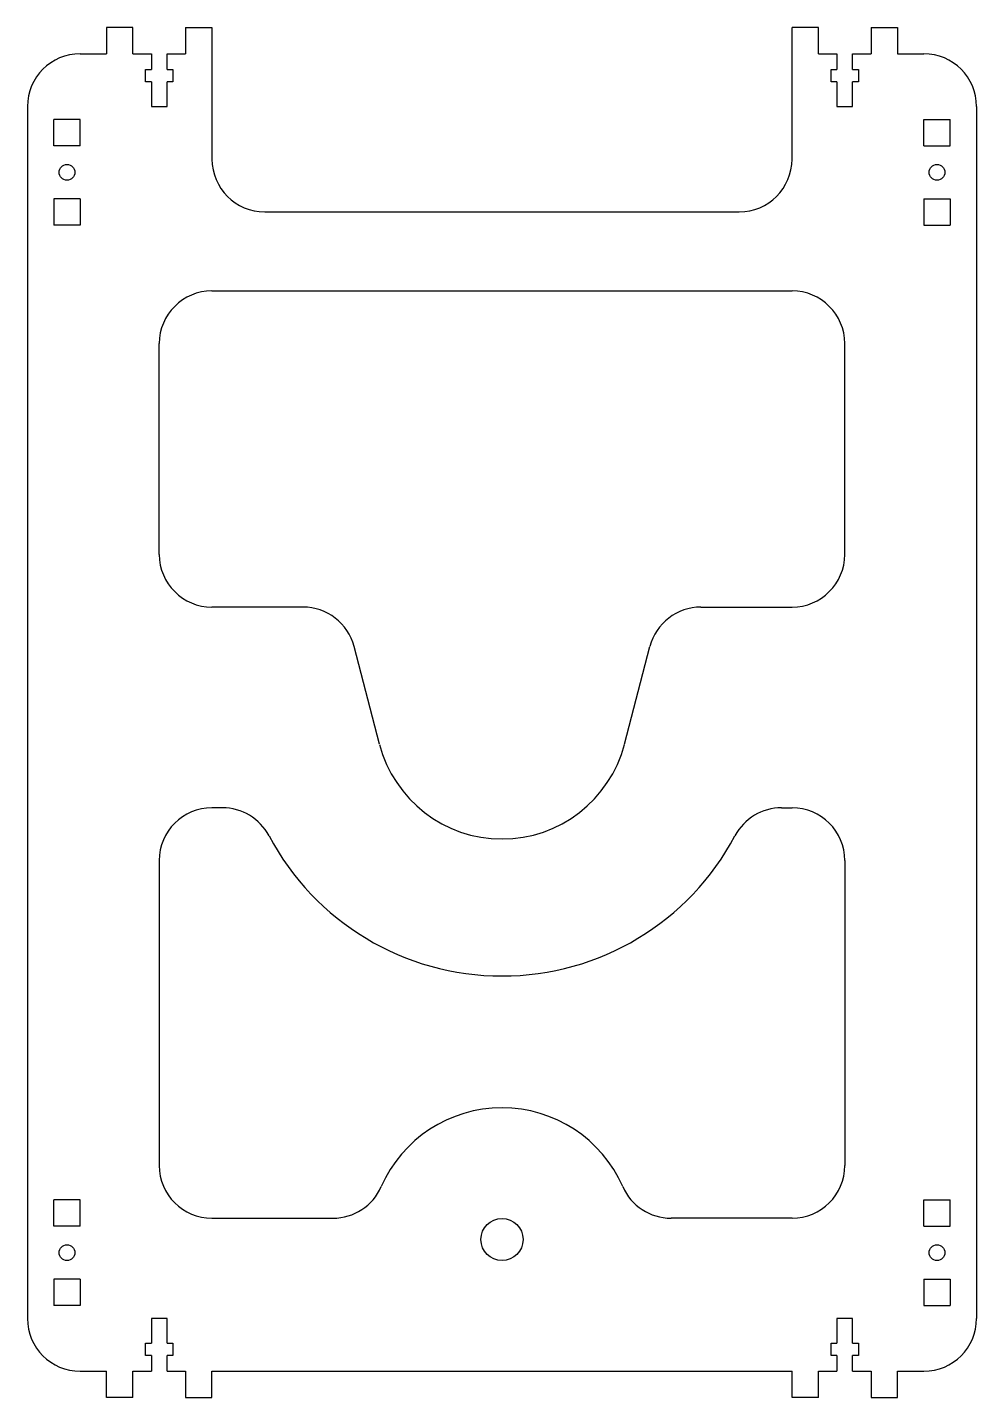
# Model space of a CAD drawing. Header units: millimetres. Extents: x -90 to 90, y -130 to 130.
import ezdxf

# ---------------------------------------------------------------- set-up
doc = ezdxf.new("R2010")
doc.units = ezdxf.units.MM

msp = doc.modelspace()

# ---------------------------------------------------------------- linework, layer by layer
at = {"color": 7, "linetype": 'Continuous', "lineweight": 25}
for p, q in [((-70, 130), (-75, 130)), ((-75, 130), (-75, 125)), ((-70, 125), (-70, 130)), ((-60, 130), (-55, 130)), ((-60, 130), (-60, 125)), ((-55, 130), (-55, 105)), ((60, 130), (55, 130)), ((55, 105), (55, 130)), ((60, 125), (60, 130)), ((70, 130), (75, 130)), ((70, 130), (70, 125)), ((75, 130), (75, 125)), ((-80, 125), (-75, 125)), ((-70, 125), (-66.5, 125)), ((-66.5, 125), (-66.5, 122)), ((-63.5, 125), (-60, 125)), ((-63.5, 122), (-63.5, 125)), ((60, 125), (63.5, 125)), ((63.5, 125), (63.5, 122)), ((66.5, 125), (70, 125)), ((66.5, 122), (66.5, 125)), ((75, 125), (80, 125)), ((-67.6, 119.7), (-67.6, 122)), ((-67.6, 122), (-66.5, 122)), ((-66.5, 119.7), (-67.6, 119.7)), ((-66.5, 119.7), (-66.5, 115)), ((-63.5, 122), (-62.4, 122)), ((-62.4, 119.7), (-63.5, 119.7)), ((-63.5, 115), (-63.5, 119.7)), ((-62.4, 122), (-62.4, 119.7)), ((62.4, 119.7), (62.4, 122)), ((62.4, 122), (63.5, 122)), ((63.5, 119.7), (62.4, 119.7)), ((63.5, 119.7), (63.5, 115)), ((66.5, 122), (67.6, 122)), ((67.6, 119.7), (66.5, 119.7)), ((66.5, 115), (66.5, 119.7)), ((67.6, 122), (67.6, 119.7)), ((-90, 115), (-90, -115)), ((-66.5, 115), (-63.5, 115)), ((63.5, 115), (66.5, 115)), ((90, 115), (90, -115)), ((-80, 112.5), (-85, 112.5)), ((-85, 107.5), (-85, 112.5)), ((-80, 107.5), (-80, 112.5)), ((80, 107.5), (80, 112.5)), ((80, 112.5), (85, 112.5)), ((85, 107.5), (85, 112.5)), ((-80, 107.5), (-85, 107.5)), ((80, 107.5), (85, 107.5)), ((-85, 97.5), (-85, 92.5)), ((-80, 97.5), (-85, 97.5)), ((-80, 97.5), (-80, 92.5)), ((80, 97.5), (80, 92.5)), ((80, 97.5), (85, 97.5)), ((85, 97.5), (85, 92.5)), ((-45, 95), (45, 95)), ((-80, 92.5), (-85, 92.5)), ((80, 92.5), (85, 92.5)), ((-55, 80), (55, 80)), ((-65, 30), (-65, 70)), ((65, 30), (65, 70)), ((-37.73, 20), (-55, 20)), ((37.73, 20), (55, 20)), ((-23.23, -6.04), (-28.05, 12.52)), ((23.23, -6.04), (28.05, 12.52)), ((-53.02, -18.08), (-55, -18.08)), ((53.02, -18.08), (55, -18.08)), ((-65, -28.08), (-65, -85.96)), ((65, -28.08), (65, -85.96)), ((-80, -92.5), (-85, -92.5)), ((-85, -97.5), (-85, -92.5)), ((-80, -97.5), (-80, -92.5)), ((80, -97.5), (80, -92.5)), ((80, -92.5), (85, -92.5)), ((85, -97.5), (85, -92.5)), ((-55, -95.96), (-32.06, -95.96)), ((55, -95.96), (32.06, -95.96)), ((-80, -97.5), (-85, -97.5)), ((80, -97.5), (85, -97.5)), ((-85, -107.5), (-85, -112.5)), ((-80, -107.5), (-85, -107.5)), ((-80, -107.5), (-80, -112.5)), ((80, -107.5), (80, -112.5)), ((80, -107.5), (85, -107.5)), ((85, -107.5), (85, -112.5)), ((-80, -112.5), (-85, -112.5)), ((80, -112.5), (85, -112.5)), ((-66.5, -115), (-66.5, -119.7)), ((-63.5, -115), (-66.5, -115)), ((-63.5, -119.7), (-63.5, -115)), ((63.5, -115), (63.5, -119.7)), ((66.5, -115), (63.5, -115)), ((66.5, -119.7), (66.5, -115)), ((-67.6, -122), (-67.6, -119.7)), ((-67.6, -119.7), (-66.5, -119.7)), ((-66.5, -122), (-67.6, -122)), ((-66.5, -122), (-66.5, -125)), ((-63.5, -119.7), (-62.4, -119.7)), ((-62.4, -122), (-63.5, -122)), ((-63.5, -125), (-63.5, -122)), ((-62.4, -119.7), (-62.4, -122)), ((62.4, -122), (62.4, -119.7)), ((62.4, -119.7), (63.5, -119.7)), ((63.5, -122), (62.4, -122)), ((63.5, -122), (63.5, -125)), ((66.5, -119.7), (67.6, -119.7)), ((67.6, -122), (66.5, -122)), ((66.5, -125), (66.5, -122)), ((67.6, -119.7), (67.6, -122)), ((-80, -125), (-75, -125)), ((-75, -130), (-75, -125)), ((-70, -130), (-70, -125)), ((-70, -125), (-66.5, -125)), ((-63.5, -125), (-60, -125)), ((-60, -125), (-60, -130)), ((-55, -130), (-55, -125)), ((-55, -125), (55, -125)), ((55, -130), (55, -125)), ((60, -130), (60, -125)), ((60, -125), (63.5, -125)), ((66.5, -125), (70, -125)), ((70, -125), (70, -130)), ((75, -130), (75, -125)), ((75, -125), (80, -125)), ((-70, -130), (-75, -130)), ((-60, -130), (-55, -130)), ((60, -130), (55, -130)), ((70, -130), (75, -130))]:
    msp.add_line(p, q, dxfattribs=at)
for centre, radius in [((-82.5, 102.5), 1.5), ((82.5, 102.5), 1.5), ((0, -100), 4), ((-82.5, -102.5), 1.5), ((82.5, -102.5), 1.5)]:
    msp.add_circle(centre, radius, dxfattribs=at)
for centre, radius, start, end in [((-80, 115), 10, 90, 180), ((80, 115), 10, 0, 90), ((-45, 105), 10, 180, 270), ((45, 105), 10, 270, 0), ((-55, 70), 10, 90, 180), ((55, 70), 10, 0, 90), ((-55, 30), 10, 180, 270), ((55, 30), 10, 270, 0), ((-37.73, 10), 10, 14.5785, 90), ((37.73, 10), 10, 90, 165.4215), ((0, 0), 24, 194.5785, 345.4215), ((-55, -28.08), 10, 90, 180), ((-53.02, -28.08), 10, 27.9063, 90), ((53.02, -28.08), 10, 90, 152.0937), ((55, -28.08), 10, 0, 90), ((0, 0), 50, 207.9063, 332.0937), ((0, -100), 25, 23.6532, 156.3468), ((-55, -85.96), 10, 180, 270), ((55, -85.96), 10, 270, 0), ((-32.06, -85.96), 10, 270, 336.3468), ((32.06, -85.96), 10, 203.6532, 270), ((-80, -115), 10, 180, 270), ((80, -115), 10, 270, 0)]:
    msp.add_arc(centre, radius, start, end, dxfattribs=at)

doc.saveas('drawing.dxf')
